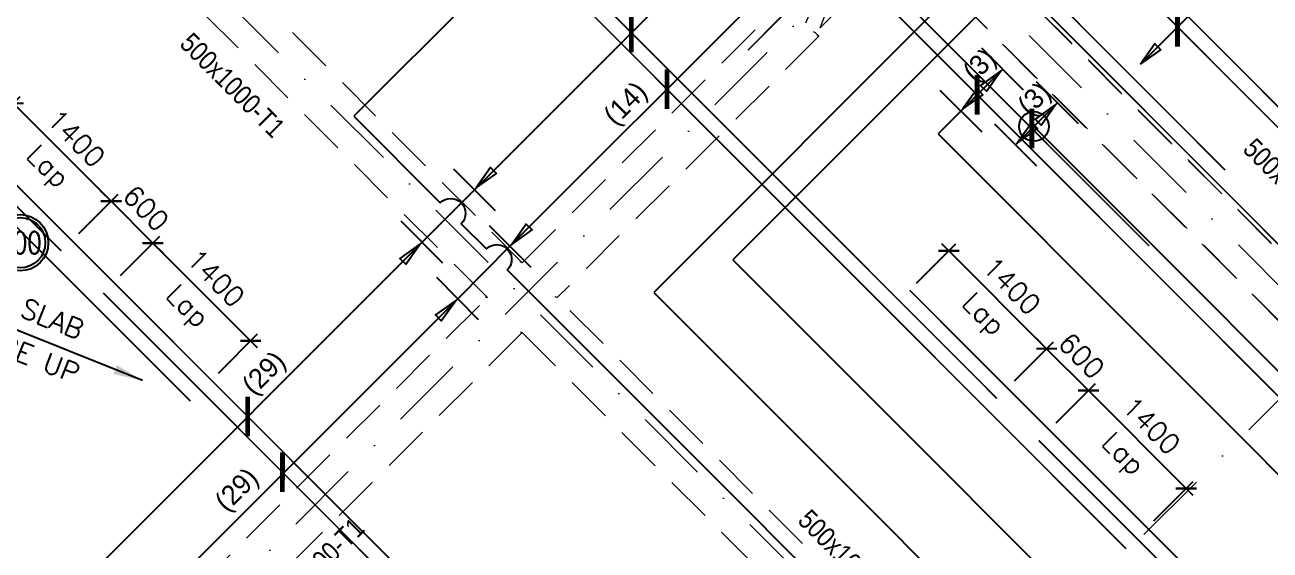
# Model space of a CAD drawing. Extents: x 660761725 to 1323371458, y 2734871439 to 5470067957.
# Drawn here: x 661740291 to 661752906, y 2735024123 to 2735029439 of the extents above; entities that cross this region are included whole.
import ezdxf
from ezdxf.enums import TextEntityAlignment as Align

# ---------------------------------------------------------------- set-up
doc = ezdxf.new("R2010")
doc.units = 0
for name, pattern in [('AXES', [1.95, 1.2, -0.25, 0.25, -0.25]), ('Hidden', [714.375, 476.25, -238.125]), ('sbp_axis_short', [10, 5, -2.5, 0, -2.5])]:
    doc.linetypes.add(name, pattern=pattern)
doc.layers.add('A-DETL', color=5, linetype='Continuous', lineweight=9, true_color=0x0000ff)
for name, color, linetype, lineweight in [('A-FLOR-PATT', 7, 'Continuous', 15), ('S-ARROW', 8, 'Continuous', 13), ('S-BEAM-IDEN', 2, 'Continuous', 9), ('S-GRID', 7, 'Continuous', 9)]:
    doc.layers.add(name, color=color, linetype=linetype, lineweight=lineweight)
for name, color, linetype in [('S-AXIS', 20, 'AXES'), ('S-IDEN', 221, 'Continuous'), ('S-LEVEL', 3, 'Continuous'), ('S-RBAR-T16', 201, 'Continuous'), ('S-RBAR-T20', 10, 'Continuous'), ('S-RDIMO', 8, 'Continuous'), ('S-TXT', 3, 'Continuous')]:
    doc.layers.add(name, color=color, linetype=linetype)
doc.styles.add('08437-0000-2-020-000R-0511-00$0$ROMANS', font='ROMANS.shx', dxfattribs={"width": 0.75})
doc.styles.add('Arial Narrow_1', font='ARIALN.TTF', dxfattribs={"height": 199.9999999999998})
doc.styles.add('ROMANS', font='romans.shx')
doc.dimstyles.new('S-DIMI-100', dxfattribs={"dimscale": 100, "dimtxt": 2, "dimasz": 1.5, "dimexe": 1, "dimexo": 1, "dimgap": 1, "dimtad": 1, "dimdec": 0, "dimzin": 12, "dimdsep": 46, "dimtxsty": 'ROMANS', "dimblk": 'ARCHTICK', "dimcen": 0.09, "dimdle": 1, "dimclrd": 8, "dimclre": 8, "dimclrt": 4, "dimadec": 0, "dimazin": 3, "dimtfac": 1, "dimtdec": 0, "dimtix": 1, "dimtmove": 1, "dimatfit": 3, "dimtolj": 1, "dimtzin": 0, "dimarcsym": 0})
doc.dimstyles.new('S-DIMI-20', dxfattribs={"dimscale": 20, "dimtxt": 2, "dimasz": 1.5, "dimexe": 1, "dimexo": 1, "dimgap": 1, "dimtad": 1, "dimdec": 0, "dimzin": 12, "dimdsep": 46, "dimtxsty": 'ROMANS', "dimblk": 'ARCHTICK', "dimcen": 0.09, "dimdle": 1, "dimclrd": 8, "dimclre": 8, "dimclrt": 4, "dimadec": 0, "dimazin": 3, "dimtfac": 1, "dimtdec": 0, "dimtix": 1, "dimtmove": 1, "dimatfit": 3, "dimtolj": 1, "dimtzin": 0, "dimarcsym": 0})
pattern_1 = [(74.99999999999999, (0, 0), (-153.3407249233896, 41.08752341002518), [])]

# ---------------------------------------------------------------- blocks, each defined once
blk = doc.blocks.new('I am… All Range.')
at = {"layer": 'S-GRID', "color": 8, "linetype": 'sbp_axis_short', "lineweight": 13, "ltscale": 150}
for p, q in [((662622712.44625, 2734514326.959595), (662688816.0170653, 2734580430.53041)), ((662627061.1529542, 2734509978.252891), (662693164.7237693, 2734576081.823706)), ((662618471.4835767, 2734543669.734396), (662647091.3762469, 2734515049.841725)), ((662614582.3962799, 2734539780.647099), (662643202.2889504, 2734511160.754429))]:
    blk.add_line(p, q, dxfattribs=at)
blk = doc.blocks.new('*U89')
at = {"layer": 'S-IDEN', "color": 8}
for radius in [3.8, 3.4]:
    blk.add_circle((0, 0), radius, dxfattribs=at)
at = {"layer": 'S-IDEN', "color": 4, "style": '08437-0000-2-020-000R-0511-00$0$ROMANS', "width": 0.75, "flags": 8}
blk.add_attdef('100', text='', height=3, dxfattribs=at).set_placement((0, 0), align=Align.MIDDLE_CENTER)
blk = doc.blocks.new('_ARCHTICK')
at = {"color": 0, "linetype": 'ByBlock', "const_width": 0.15}
blk.add_lwpolyline([(-0.5, -0.5), (0.5, 0.5)], dxfattribs=at)
blk = doc.blocks.new('*D329')
at = {"layer": 'S-RBAR-T16', "color": 8, "lineweight": -2, "transparency": 16777216}
for p, q in [((661750739.2213374, 2735025410.39442), (661751137.0199488, 2735025808.192763)), ((661752126.9691339, 2735024676.821507), (661750995.5985926, 2735025808.192811)), ((661751729.1709046, 2735024420.444854), (661752126.9691815, 2735024818.242863))]:
    blk.add_line(p, q, dxfattribs=at)
at = {"layer": 'S-RBAR-T16', "color": 8, "lineweight": -2, "transparency": 16777216, "xscale": 150, "yscale": 150, "zscale": 150}
for p, rotation in [((661751066.3092469, 2735025737.482109), 134.9999806815657), ((661752056.2584796, 2735024747.532208), 314.9999806815657)]:
    blk.add_blockref('_ARCHTICK', p, dxfattribs=dict(at, rotation=rotation))
at = {"layer": 'S-RBAR-T16', "color": 4, "transparency": 16777216, "char_height": 200, "attachment_point": 5, "rotation": 314.99998068156566, "style": 'ROMANS'}
for s, insert in [('\\A1;1400', (661751702.7052672, 2735025383.928467)), ('\\A1;Lap', (661751396.2922254, 2735025077.515632))]:
    blk.add_mtext(s, dxfattribs=dict(at, insert=insert))
blk = doc.blocks.new('*D330')
at = {"layer": 'S-RBAR-T16', "color": 8, "lineweight": -2, "transparency": 16777216}
for p, q in [((661749325.0078542, 2735026824.607916), (661749722.8065202, 2735027222.406314)), ((661750712.7555603, 2735026091.035203), (661749581.385164, 2735027222.406362)), ((661750314.9572686, 2735025834.658488), (661750712.755608, 2735026232.456559))]:
    blk.add_line(p, q, dxfattribs=at)
at = {"layer": 'S-RBAR-T16', "color": 8, "lineweight": -2, "transparency": 16777216, "xscale": 150, "yscale": 150, "zscale": 150}
for p, rotation in [((661749652.0958183, 2735027151.69566), 134.9999806815657), ((661750642.044906, 2735026161.745905), 314.9999806815657)]:
    blk.add_blockref('_ARCHTICK', p, dxfattribs=dict(at, rotation=rotation))
at = {"layer": 'S-RBAR-T16', "color": 4, "transparency": 16777216, "char_height": 200, "attachment_point": 5, "rotation": 314.99998068156566, "style": 'ROMANS'}
for s, insert in [('\\A1;1400', (661750288.4917661, 2735026798.142091)), ('\\A1;Lap', (661749982.0787243, 2735026491.729256))]:
    blk.add_mtext(s, dxfattribs=dict(at, insert=insert))
blk = doc.blocks.new('*D331')
at = {"layer": 'S-RBAR-T16', "color": 8, "lineweight": -2, "transparency": 16777216}
for p, q in [((661750314.9572686, 2735025834.658488), (661750712.7558795, 2735026232.456831)), ((661750642.0451776, 2735026161.746176), (661750535.9791962, 2735026267.812229)), ((661751066.3091029, 2735025737.481965), (661750642.0451776, 2735026161.746176)), ((661750739.2213374, 2735025410.39442), (661751137.0198048, 2735025808.192619)), ((661751066.3091029, 2735025737.481965), (661751172.3750843, 2735025631.415912))]:
    blk.add_line(p, q, dxfattribs=at)
at = {"layer": 'S-RBAR-T16', "color": 8, "lineweight": -2, "transparency": 16777216, "xscale": 150, "yscale": 150, "zscale": 150}
for p, rotation in [((661750642.0451776, 2735026161.746176), 314.9999806815657), ((661751066.3091029, 2735025737.481965), 134.9999806815657)]:
    blk.add_blockref('_ARCHTICK', p, dxfattribs=dict(at, rotation=rotation))
at = {"layer": 'S-RBAR-T16', "color": 4, "transparency": 16777216, "insert": (661750995.5985441, 2735026091.035379), "char_height": 200, "attachment_point": 5, "rotation": 314.99998068156566, "style": 'ROMANS'}
blk.add_mtext('\\A1;600', dxfattribs=at)
blk = doc.blocks.new('*D332')
at = {"layer": 'S-RBAR-T16', "color": 8, "lineweight": -2, "transparency": 16777216}
for p, q in [((661741261.3941258, 2735026903.560544), (661741659.1927375, 2735027301.358887)), ((661742649.1419225, 2735026169.987631), (661741517.7713813, 2735027301.358935)), ((661742251.343693, 2735025913.610978), (661742649.1419702, 2735026311.408987))]:
    blk.add_line(p, q, dxfattribs=at)
at = {"layer": 'S-RBAR-T16', "color": 8, "lineweight": -2, "transparency": 16777216, "xscale": 150, "yscale": 150, "zscale": 150}
for p, rotation in [((661741588.4820355, 2735027230.648233), 134.9999806815657), ((661742578.4312682, 2735026240.698333), 314.9999806815657)]:
    blk.add_blockref('_ARCHTICK', p, dxfattribs=dict(at, rotation=rotation))
at = {"layer": 'S-RBAR-T16', "color": 4, "transparency": 16777216, "char_height": 200, "attachment_point": 5, "rotation": 314.99998068156566, "style": 'ROMANS'}
for s, insert in [('\\A1;1400', (661742224.8780557, 2735026877.094591)), ('\\A1;Lap', (661741918.4650139, 2735026570.681756))]:
    blk.add_mtext(s, dxfattribs=dict(at, insert=insert))
blk = doc.blocks.new('*D333')
at = {"layer": 'S-RBAR-T16', "color": 8, "lineweight": -2, "transparency": 16777216}
for p, q in [((661739847.1806424, 2735028317.77404), (661740244.9793086, 2735028715.572438)), ((661741234.9283487, 2735027584.201327), (661740103.5579524, 2735028715.572486)), ((661740837.130057, 2735027327.824612), (661741234.9283963, 2735027725.622683))]:
    blk.add_line(p, q, dxfattribs=at)
at = {"layer": 'S-RBAR-T16', "color": 8, "lineweight": -2, "transparency": 16777216, "xscale": 150, "yscale": 150, "zscale": 150}
for p, rotation in [((661740174.2686067, 2735028644.861784), 134.9999806815657), ((661741164.2176944, 2735027654.912029), 314.9999806815657)]:
    blk.add_blockref('_ARCHTICK', p, dxfattribs=dict(at, rotation=rotation))
at = {"layer": 'S-RBAR-T16', "color": 4, "transparency": 16777216, "char_height": 200, "attachment_point": 5, "rotation": 314.99998068156566, "style": 'ROMANS'}
for s, insert in [('\\A1;1400', (661740810.6645544, 2735028291.308215)), ('\\A1;Lap', (661740504.2515125, 2735027984.89538))]:
    blk.add_mtext(s, dxfattribs=dict(at, insert=insert))
blk = doc.blocks.new('*D334')
at = {"layer": 'S-RBAR-T16', "color": 8, "lineweight": -2, "transparency": 16777216}
for p, q in [((661740837.130057, 2735027327.824612), (661741234.9286679, 2735027725.622954)), ((661741164.217966, 2735027654.9123), (661741058.1519845, 2735027760.978353)), ((661741588.4818913, 2735027230.648089), (661741164.217966, 2735027654.9123)), ((661741261.3941258, 2735026903.560544), (661741659.1925932, 2735027301.358743)), ((661741588.4818913, 2735027230.648089), (661741694.5478727, 2735027124.582036))]:
    blk.add_line(p, q, dxfattribs=at)
at = {"layer": 'S-RBAR-T16', "color": 8, "lineweight": -2, "transparency": 16777216, "xscale": 150, "yscale": 150, "zscale": 150}
for p, rotation in [((661741164.217966, 2735027654.9123), 314.9999806815657), ((661741588.4818913, 2735027230.648089), 134.9999806815657)]:
    blk.add_blockref('_ARCHTICK', p, dxfattribs=dict(at, rotation=rotation))
at = {"layer": 'S-RBAR-T16', "color": 4, "transparency": 16777216, "insert": (661741517.7713325, 2735027584.201503), "char_height": 200, "attachment_point": 5, "rotation": 314.99998068156566, "style": 'ROMANS'}
blk.add_mtext('\\A1;600', dxfattribs=at)
blk = doc.blocks.new('CADF_02')
at = {"color": 0}
blk.add_lwpolyline([(0, 0), (2.5, -0.4166666679084301), (2.5, 0.4166666679084301)], close=True, dxfattribs=at)
blk = doc.blocks.new('cadf_03')
at = {"color": 8}
blk.add_lwpolyline([(-3.725290298461914e-09, 2.99999999627471), (3.725290298461914e-09, -3.000000007450581)], dxfattribs=at)
blk.add_blockref('CADF_02', (0.2513523101806641, 0), dxfattribs=at)
blk = doc.blocks.new('cadf_04')
at = {"color": 8, "const_width": 0.5000000000000002}
blk.add_lwpolyline([(1.414213560521603, 1.414213564246893), (-1.414213556796312, -1.414213556796312)], dxfattribs=at)
blk = doc.blocks.new('I am… Atomic.')
at = {"layer": 'A-FLOR-PATT', "transparency": 33554600}
h = blk.add_hatch(dxfattribs=at)
h.set_pattern_fill('ANSI31', color=8, scale=50, angle=30, style=0)
h.set_pattern_definition(pattern_1)
edge = h.paths.add_edge_path()
edge.add_line((662389967.6433319, 2734579123.010657), (662390007.8012236, 2734579503.468677))
edge.add_line((662390178.8400514, 2734578972.951882), (662393574.2351673, 2734576558.543434))
edge.add_line((662390389.9110394, 2734578822.862847), (662389967.7690635, 2734579123.040917))
edge.add_line((662401600.1085552, 2734571260.373601), (662390007.8012234, 2734579503.468677))
edge.add_line((662401045.2346829, 2734570742.112331), (662400996.5411683, 2734571280.666277))
edge.add_line((662400996.5411683, 2734571280.666277), (662391834.41239, 2734577795.702194))
edge.add_line((662401631.7932035, 2734570909.939), (662401600.1085552, 2734571260.373601))
edge.add_line((662398386.0115408, 2734568087.393885), (662401045.2346829, 2734570742.112331))
edge.add_line((662378065.801715, 2734545768.423274), (662383150.2610395, 2734551353.010825))
edge.add_line((662383150.2610395, 2734551353.010825), (662388234.7203641, 2734556937.598375))
edge.add_line((662388234.7203641, 2734556937.598375), (662393319.1796887, 2734562522.185926))
edge.add_line((662393319.1796887, 2734562522.185926), (662398403.6390133, 2734568106.773477))
edge.add_line((662377177.0145457, 2734544792.211362), (662378389.7704264, 2734546124.258873))
edge.add_line((662345219.5168241, 2734509691.243385), (662350637.7770958, 2734515642.46591))
edge.add_line((662350637.7770958, 2734515642.46591), (662356056.0373675, 2734521593.688435))
edge.add_line((662356056.0373675, 2734521593.688435), (662361474.2976393, 2734527544.91096))
edge.add_line((662361474.2976393, 2734527544.91096), (662366892.5579109, 2734533496.133485))
edge.add_line((662366892.5579109, 2734533496.133485), (662372310.8181826, 2734539447.35601))
edge.add_line((662372310.8181826, 2734539447.35601), (662377729.0784543, 2734545398.578536))
edge.add_line((662345267.5598451, 2734509156.384884), (662400082.3408674, 2734569362.972085))
edge.add_line((662401418.6805061, 2734570690.601139), (662400941.3227103, 2734570214.051982))
edge.add_line((662400082.3408674, 2734569362.972085), (662401631.7932035, 2734570909.939))
h = blk.add_hatch(dxfattribs=at)
h.set_pattern_fill('ANSI31', color=8, scale=50, angle=30, style=0)
h.set_pattern_definition(pattern_1)
edge = h.paths.add_edge_path()
edge.add_line((662345468.2720397, 2734510142.524049), (662345661.1307589, 2734509588.669044))
edge.add_line((662345219.5168241, 2734509691.243385), (662350637.7770958, 2734515642.46591))
edge.add_line((662350637.7770958, 2734515642.46591), (662356056.0373675, 2734521593.688435))
edge.add_line((662356056.0373675, 2734521593.688435), (662361474.2976393, 2734527544.91096))
edge.add_line((662361474.2976393, 2734527544.91096), (662366892.5579109, 2734533496.133485))
edge.add_line((662366892.5579109, 2734533496.133485), (662372310.8181826, 2734539447.35601))
edge.add_line((662372310.8181826, 2734539447.35601), (662377729.0784543, 2734545398.578536))
edge.add_line((662345267.5598451, 2734509156.384884), (662400082.3408674, 2734569362.972085))
h = blk.add_hatch(dxfattribs=at)
h.set_pattern_fill('ANSI31', color=8, scale=50, angle=30, style=0)
h.set_pattern_definition(pattern_1)
h.paths.add_polyline_path([(662350481.6833518, 2734529010.615821), (662347130.08703, 2734525664.697063), (662342140.050475, 2734530654.737032), (662345491.6468021, 2734534000.65579)])
h.paths.add_polyline_path([(662342706.3069187, 2734530654.268376), (662345491.6356469, 2734533434.878781), (662349911.8950287, 2734529014.616375), (662347128.9243566, 2734526231.647893)], flags=16)
h = blk.add_hatch(dxfattribs=at)
h.set_pattern_fill('ANSI31', color=8, scale=50, angle=30, style=0)
h.set_pattern_definition(pattern_1)
edge = h.paths.add_edge_path()
edge.add_line((662326312.3910785, 2734528417.846987), (662333102.7430063, 2734521695.273901))
edge.add_line((662325865.2845687, 2734528370.671522), (662344964.0169713, 2734509462.575772))
edge.add_line((662336968.3324986, 2734517868.269328), (662339133.8364366, 2734515724.380668))
edge.add_line((662332502.0842122, 2734522289.937136), (662334515.7142464, 2734520296.40643))
edge.add_line((662333458.4230682, 2734521343.144109), (662337828.6853824, 2734517016.504176))
edge.add_line((662338184.3654449, 2734516664.374383), (662344781.0343132, 2734510133.551082))
edge.add_line((662344781.0343132, 2734510133.551082), (662344829.7545922, 2734510084.405783))
edge.add_line((662344829.7545922, 2734510084.405783), (662344878.4748713, 2734510035.260483))
edge.add_line((662344878.4748713, 2734510035.260483), (662344927.1951503, 2734509986.115183))
edge.add_line((662344927.1951503, 2734509986.115183), (662344975.9154292, 2734509936.969883))
edge.add_line((662344975.9154292, 2734509936.969883), (662345024.6357082, 2734509887.824584))
edge.add_line((662345024.6357082, 2734509887.824584), (662345073.3559872, 2734509838.679284))
edge.add_line((662345073.3559872, 2734509838.679284), (662345122.0762662, 2734509789.533985))
edge.add_line((662345122.0762662, 2734509789.533985), (662345170.7965451, 2734509740.388685))
edge.add_line((662345170.7965451, 2734509740.388685), (662345219.5168241, 2734509691.243385))
edge.add_line((662344964.0169713, 2734509462.575772), (662345267.5598451, 2734509156.384884))
edge.add_line((662345267.5598451, 2734509156.384884), (662345219.5168241, 2734509691.243385))
edge = h.paths.add_edge_path()
edge.add_line((662345219.5168241, 2734509691.243385), (662345513.1205869, 2734510013.727216))
edge.add_line((662345468.2720397, 2734510142.524049), (662345661.1307589, 2734509588.669044))
edge.add_line((662345267.5598451, 2734509156.384884), (662345661.1307589, 2734509588.669044))
edge = h.paths.add_edge_path()
edge.add_line((662325865.2845687, 2734528370.671522), (662326389.6555356, 2734528894.154181))
edge.add_line((662326389.6555356, 2734528894.154181), (662326589.2420617, 2734528694.228972))
edge.add_line((662326589.2420617, 2734528694.228972), (662326314.0211399, 2734528416.233197))
at = {"layer": 'A-DETL', "color": 8, "linetype": 'Hidden', "lineweight": 9}
for p, q in [((662339813.2130263, 2734527687.174438), (662344159.8036484, 2734523336.897595)), ((662343805.8863698, 2734522983.579849), (662339459.2958959, 2734527333.856544)), ((662354781.2747371, 2734520496.512781), (662348366.2298224, 2734526911.564058)), ((662348375.3924686, 2734526907.89297), (662354784.0222851, 2734520499.258766)), ((662348021.4752218, 2734526554.575255), (662347130.0870286, 2734525664.697064)), ((662348012.7404133, 2734526558.074927), (662354427.785328, 2734520143.02365)), ((662354430.404629, 2734520145.641461), (662348021.4752218, 2734526554.575255)), ((662344159.8036484, 2734523336.897595), (662346811.0908083, 2734525983.693503)), ((662347130.0870286, 2734525664.697064), (662347109.1249089, 2734525673.095707)), ((662347164.9941097, 2734525629.789959), (662347130.0870286, 2734525664.697064)), ((662347164.9941097, 2734525629.789959), (662344513.5569398, 2734522982.844296)), ((662347144.0319842, 2734525638.188604), (662347164.9941097, 2734525629.789959)), ((662344159.8036484, 2734523336.897595), (662344138.8405377, 2734523345.296635)), ((662337828.6853824, 2734517016.504176), (662343805.8863698, 2734522983.579849)), ((662343784.9231197, 2734522991.978944), (662343805.8863698, 2734522983.579849)), ((662344513.5569398, 2734522982.844296), (662344492.5937694, 2734522991.243359)), ((662351037.8658978, 2734516453.002254), (662344513.5569398, 2734522982.844296)), ((662344159.6396613, 2734522629.526549), (662338184.3654449, 2734516664.374383)), ((662344138.6763514, 2734522637.925669), (662344159.6396613, 2734522629.526549)), ((662344159.6396613, 2734522629.526549), (662350684.0984387, 2734516099.534561))]:
    blk.add_line(p, q, dxfattribs=at)
at = {"layer": 'S-LEVEL', "xscale": 74.99999999999999, "yscale": 75.00000001090066, "zscale": 74.99999999999999}
blk.add_blockref('*U89', (662339072.9448215, 2734523538.848276), dxfattribs=at).add_auto_attribs({'100': '400'})
at = {"layer": 'S-BEAM-IDEN', "color": 8, "attachment_point": 1, "style": 'Arial Narrow_1'}
for s, insert, char_height, width, rotation in [('500x1000-T1', (662340819.2373961, 2734525681.006835), 199.9999999999999, 1699.577499999999, 314.9757148259339), ('500x600-T1', (662351589.5222491, 2734524614.405715), 199.9999999999998, 1539.239999999998, 314.9999999999996), ('500x1000-T1', (662341480.4245633, 2734519816.410211), 199.9999999999998, 1699.577499999999, 44.99999999999983), ('500x1000-T1', (662347080.5751344, 2734520856.553458), 199.9999999999999, 1699.577499999999, 314.9757148259339)]:
    blk.add_mtext(s, dxfattribs=dict(at, insert=insert, char_height=char_height, width=width, rotation=rotation))
at = {"layer": 'S-TXT', "char_height": 200, "attachment_point": 1, "rotation": 338.1823885034527, "style": 'ROMANS'}
for s, insert in [('400 THK. ROOF SLAB', (662337064.5131357, 2734523810.71699)), ('5% SLOPE UP', (662337964.3353955, 2734522990.865582))]:
    blk.add_mtext(s, dxfattribs=dict(at, insert=insert))
at = {"layer": 'S-ARROW'}
blk.add_leader([(662340314.0988379, 2734522144.040179), (662336955.9103475, 2734523488.417249)], dimstyle='S-DIMI-20', override={"dimasz": 15, "dimgap": 1, "dimtad": 0}, dxfattribs=at)

msp = doc.modelspace()

# ---------------------------------------------------------------- linework, layer by layer
at = {"layer": 'S-RBAR-T20', "linetype": 'Hidden', "const_width": 16}
for points in [[(661747593.2978289, 2735033571.584291), (661747167.9789771, 2735033996.914896, -0.4142135623730951), (661747167.9806722, 2735034119.597923), (661747262.0271735, 2735034213.641826, -0.4142135623730951), (661747384.7102003, 2735034213.640131), (661753039.212695, 2735028558.975393)], [(661747532.634349, 2735033420.244625), (661747107.3154964, 2735033845.57523, -0.4142135623730951), (661747107.3171914, 2735033968.258256), (661747201.3636928, 2735034062.302159, -0.4142135623730951), (661747324.0467196, 2735034062.300464), (661754347.4070084, 2735027038.740107)], [(661746522.8924496, 2735033251.929384), (661746097.5735978, 2735033677.25999, -0.4142135623730951), (661746097.575293, 2735033799.943017), (661746191.6217942, 2735033893.986919, -0.4142135623730951), (661746314.304821, 2735033893.985224), (661753758.3790983, 2735026449.69925)], [(661746876.7131897, 2735033110.103689), (661746451.3943372, 2735033535.434294, -0.4142135623730951), (661746451.3960321, 2735033658.117321), (661746545.4425335, 2735033752.161224, -0.4142135623730951), (661746668.1255603, 2735033752.159529), (661752450.1847855, 2735027969.934537)], [(661747720.2134823, 2735029287.299701), (661748595.7884579, 2735030162.874669, -0.4142135623730951), (661748718.4714842, 2735030162.874669), (661751680.8053237, 2735027200.538165)], [(661747614.1486309, 2735029181.232518), (661748489.7236065, 2735030056.807486, -0.4142135623730951), (661748612.4066328, 2735030056.807486), (661752988.9541037, 2735025680.257344)], [(661749254.2849123, 2735026753.885022), (661754310.8243613, 2735021697.440964, -0.4142135623730951), (661754310.8255138, 2735021574.757937), (661753496.7764795, 2735020760.693608)], [(661750562.4900056, 2735025233.660806), (661754209.7769012, 2735021586.454072, -0.4142135623730951), (661754209.7782497, 2735021463.771046), (661753395.7311928, 2735020649.70474)]]:
    msp.add_lwpolyline(points, format="xyb", dxfattribs=at)
for points in [[(661733765.4274408, 2735034046.091671), (661740660.3181509, 2735027151.010421)], [(661735073.6216085, 2735032525.856529), (661741968.5124636, 2735025630.775134)], [(661743662.7478633, 2735032133.426724), (661750138.1453627, 2735025657.844297)], [(661744970.942031, 2735030613.191582), (661751446.3396754, 2735024137.609011)], [(661739776.3927151, 2735028246.986157), (661746251.790214, 2735021771.40373)], [(661741084.5868825, 2735026726.751015), (661747559.9845268, 2735020251.168443)]]:
    msp.add_lwpolyline(points, dxfattribs=at)
at = {"layer": 'S-RDIMO'}
for p, q in [((661746724.882962, 2735031615.243464), (661743623.3830912, 2735028513.73723)), ((661747600.7441688, 2735030527.220527), (661744844.5534357, 2735027771.029955)), ((661750069.531147, 2735030138.685163), (661746662.3415512, 2735026731.495768)), ((661750410.6398208, 2735030009.549946), (661747462.9341953, 2735027061.844493)), ((661747961.8001951, 2735029954.242915), (661745205.5444797, 2735027198.125444)), ((661751591.481092, 2735029040.929142), (661752345.2964714, 2735029794.723063)), ((661750196.8734815, 2735028991.80694), (661749772.6582415, 2735028567.591958)), ((661750751.0602118, 2735028649.751503), (661750326.8449109, 2735028225.536583)), ((661749772.6582413, 2735028567.591958), (661749541.8142538, 2735028336.747983)), ((661744844.5534357, 2735027771.029955), (661744314.4680816, 2735027240.944631)), ((661744314.4680817, 2735027240.944632), (661738476.7574414, 2735021403.234334)), ((661745205.5444797, 2735027198.125444), (661744675.5213218, 2735026667.964234)), ((661744675.5213218, 2735026667.964234), (661738837.752858, 2735020830.196113))]:
    msp.add_line(p, q, dxfattribs=at)
for points in [[(661743623.3830914, 2735028513.73723), (661744499.2558515, 2735027637.864419, -1), (661744711.3878797, 2735027425.732378), (661744966.2726601, 2735027170.847583, -1), (661745178.4046882, 2735026958.715543), (661755673.8315701, 2735016463.288045)], [(661749541.8142538, 2735028336.747983), (661753964.6781231, 2735023913.883853, -1), (661754176.8101512, 2735023701.751812), (661754749.9810977, 2735023128.580832, -1), (661754962.1131259, 2735022916.448792), (661758544.5527012, 2735019334.009006)], [(661750512.8901987, 2735028411.581859), (661754487.628162, 2735024436.843663, -1), (661754699.7601901, 2735024224.711622), (661755272.930339, 2735023651.54144, -1), (661755485.0623671, 2735023439.409399), (661759067.5076402, 2735019856.963915)], [(661747462.9341953, 2735027061.844493), (661752287.802003, 2735022236.976403, -1), (661752499.9340311, 2735022024.844362), (661753073.108412, 2735021451.669948, -1), (661753285.2404401, 2735021239.537907), (661756867.6608664, 2735017657.11727)], [(661746662.3415513, 2735026731.495768), (661751722.3365932, 2735021671.500428, -1), (661751934.4686213, 2735021459.368387), (661752507.6438646, 2735020886.19311, -1), (661752719.7758929, 2735020674.061069), (661756302.190157, 2735017091.646595)]]:
    msp.add_lwpolyline(points, format="xyb", dxfattribs=at)
msp.add_circle((661750512.8902041, 2735028411.581852), 150.000000263009, dxfattribs=at)

# ---------------------------------------------------------------- block references
at = {"layer": 'S-AXIS'}
for name, p in [('I am… All Range.', (-886040.414914608, 503695.4297404289)), ('I am… Atomic.', (-598829.7953836918, 503695.4297404289))]:
    msp.add_blockref(name, p, dxfattribs=at)
at = {"layer": 'S-RDIMO'}
for name, p, xscale, yscale, zscale, rotation in [('cadf_04', (661746434.8648766, 2735029361.230542), 100.0000000000002, 100.0000000000002, 100.0000000000002, 224.9999983192785), ('cadf_04', (661751968.3887815, 2735029417.826103), 100, 100, 100, 44.99918448696746), ('CADF_02', (661751591.481092, 2735029040.929142), 100, 100, 100, 44.99918446884627), ('cadf_03', (661750196.8734815, 2735028991.80694), 99.99999999999997, 99.99999999999997, 99.99999999999997, 224.999982562868), ('cadf_04', (661746795.7901478, 2735028788.18059), 100.0000000000002, 100.0000000000002, 100.0000000000002, 224.9999983192785), ('cadf_03', (661749772.6582413, 2735028567.591958), 99.99999999999997, 99.99999999999997, 99.99999999999997, 44.99998256286804), ('cadf_04', (661749937.1400679, 2735028732.073684), 99.99999999999996, 99.99999999999996, 99.99999999999996, 224.9999825870192), ('cadf_03', (661750751.0602118, 2735028649.751503), 100, 100, 100, 224.9999742951235), ('cadf_03', (661750326.8449106, 2735028225.536583), 100, 100, 100, 44.99997429512353), ('cadf_04', (661750491.3267609, 2735028390.018286), 99.99999999999994, 99.99999999999994, 99.99999999999994, 224.9999742790228), ('cadf_03', (661744844.5534357, 2735027771.029955), 100, 100, 100, 44.99999831735206), ('cadf_03', (661745205.5444797, 2735027198.125444), 100, 100, 100, 44.99856308099838), ('cadf_03', (661744314.4680816, 2735027240.944631), 100, 100, 100, 224.9999983163533), ('cadf_03', (661744675.5213218, 2735026667.964234), 100, 100, 100, 224.6965532649926), ('cadf_04', (661742548.4115262, 2735025474.88818), 100, 100, 100, 224.9999983192784), ('cadf_04', (661742900.0679612, 2735024911.218087), 100, 100, 100, 224.6965532614517)]:
    msp.add_blockref(name, p, dxfattribs=dict(at, xscale=xscale, yscale=yscale, zscale=zscale, rotation=rotation))

# ---------------------------------------------------------------- texts
for s, rotation, p in [('(3)', 44.99998254676722, (661749914.0552051, 2735028850.410149)), ('(14)', 44.99856308099838, (661746274.2149078, 2735028408.148119)), ('(3)', 44.99997427902282, (661750468.241915, 2735028508.354753)), ('(29)', 44.99999831810825, (661742611.5649554, 2735025679.462956)), ('(29)', 44.69655326380398, (661742335.0358592, 2735024499.81606))]:
    msp.add_text(s, height=200, rotation=rotation, dxfattribs=at).set_placement(p)

# ---------------------------------------------------------------- dimensions: what is measured, and where the dimension line sits
at = {"layer": 'S-RBAR-T16'}
for base, p1, p2, picture, middle in [((661740174.2686067, 2735028644.861784), (661740766.419355, 2735027257.113957), (661739776.4699405, 2735028247.063386), '*D333', (661740669.2431505, 2735028149.886906)), ((661741588.4820355, 2735027230.648233), (661742180.6329911, 2735025842.900324), (661741190.6834241, 2735026832.84989), '*D332', (661742083.4566518, 2735026735.673283)), ((661749652.0958183, 2735027151.69566), (661750244.2465665, 2735025763.947834), (661749254.297152, 2735026753.897262), '*D330', (661750147.0703622, 2735026656.720782)), ((661751066.3092469, 2735025737.482109), (661751658.4602026, 2735024349.7342), (661750668.5106356, 2735025339.683766), '*D329', (661751561.2838633, 2735025242.507159))]:
    dim = msp.add_linear_dim(base=base, p1=p1, p2=p2, angle=314.9999806815656, text='<>\\XLap', dimstyle='S-DIMI-100', dxfattribs=at)
    dim.commit()
    dim.dimension.update_dxf_attribs({"geometry": picture, "text_midpoint": middle})
for base, p1, p2, picture, middle in [((661741164.217966, 2735027654.9123), (661741190.6834241, 2735026832.84989), (661740766.419355, 2735027257.113957), '*D334', (661741517.7713325, 2735027584.201503)), ((661750642.0451776, 2735026161.746176), (661750668.5106356, 2735025339.683766), (661750244.2465665, 2735025763.947834), '*D331', (661750995.5985441, 2735026091.035379))]:
    dim = msp.add_linear_dim(base=base, p1=p1, p2=p2, angle=314.9999806815656, dimstyle='S-DIMI-100', dxfattribs=at)
    dim.commit()
    dim.dimension.update_dxf_attribs({"geometry": picture, "text_midpoint": middle})

doc.saveas('drawing.dxf')
